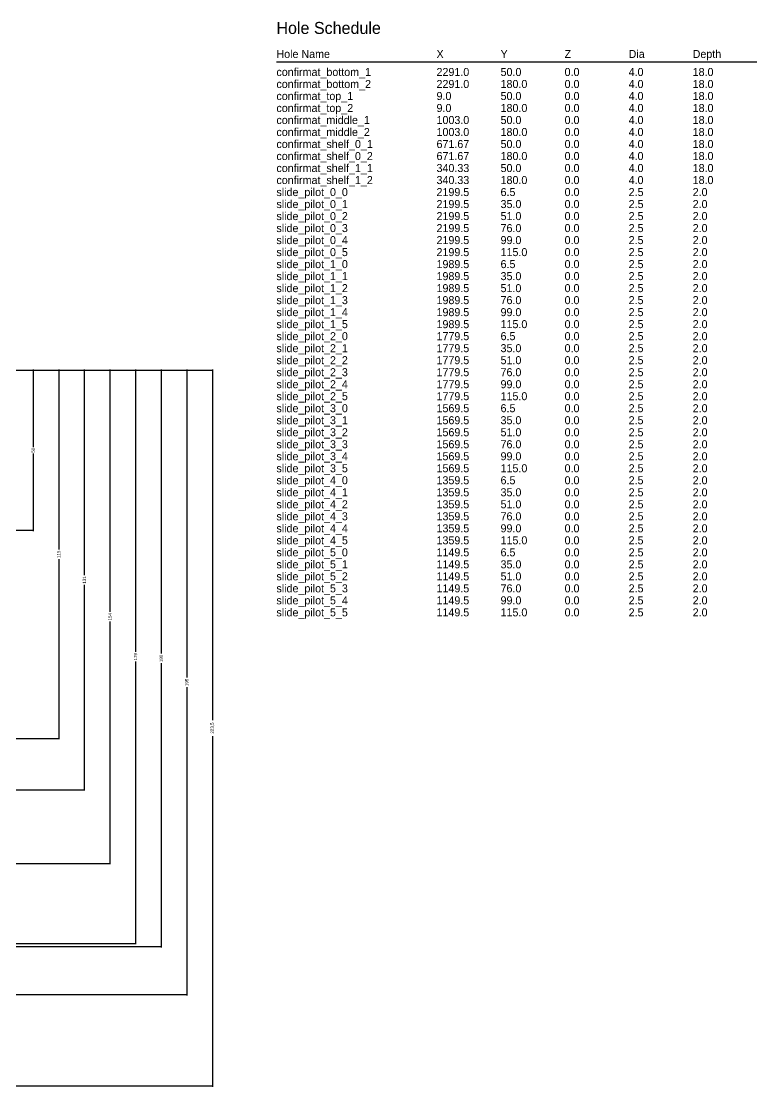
# Model space of a CAD drawing. Header units: millimetres. Extents: x -90 to 2551, y -195 to 364.
# Drawn here: x 2321.3 to 2551, y 6.2 to 338.9 of the extents above; entities that cross this region are included whole.
import ezdxf

# ---------------------------------------------------------------- set-up
doc = ezdxf.new("R2010")
doc.units = ezdxf.units.MM
doc.layers.add('ANNOTATION', color=7, linetype='Continuous')
doc.layers.add('DIMENSION', color=8, linetype='Continuous')
doc.dimstyles.get("Standard").update_dxf_attribs({"dimtxt": 2.5, "dimasz": 2.5, "dimexe": 1.25, "dimexo": 0.625, "dimtad": 1, "dimtxsty": 'Standard', "dimcen": 2.5, "dimazin": 3, "dimtfac": 1, "dimtmove": 0, "dimatfit": 3})

# ---------------------------------------------------------------- blocks, each defined once
blk = doc.blocks.new('_CLOSEDFILLED')
at = {"color": 0, "linetype": 'ByBlock'}
blk.add_solid([(-1, 0.2), (0, 0), (-1, -0.2)], dxfattribs=at)
blk = doc.blocks.new('*D33')
for p, q in [((2300, 230), (2325, 230)), ((2325, 230.25), (2325, 206)), ((2325, 204), (2325, 179.75)), ((2300, 180), (2325, 180))]:
    blk.add_line(p, q)
at = {"layer": 'Defpoints'}
for p in [(2300, 230), (2325, 230), (2300, 180)]:
    blk.add_point(p, dxfattribs=at)
at = {"layer": 'DIMENSION', "xscale": 0.25, "yscale": 0.25}
for p, rotation in [((2325, 230), 270), ((2325, 180), 90)]:
    blk.add_blockref('_CLOSEDFILLED', p, dxfattribs=dict(at, rotation=rotation))
at = {"layer": 'DIMENSION', "insert": (2325, 205), "char_height": 1, "attachment_point": 5, "rotation": 90}
blk.add_mtext('50', dxfattribs=at)
blk = doc.blocks.new('*D34')
for p, q in [((2300, 230), (2333, 230)), ((2333, 230.25), (2333, 174)), ((2333, 171), (2333, 114.75)), ((2300, 115), (2333, 115))]:
    blk.add_line(p, q)
at = {"layer": 'Defpoints'}
for p in [(2300, 230), (2333, 230), (2300, 115)]:
    blk.add_point(p, dxfattribs=at)
at = {"layer": 'DIMENSION', "xscale": 0.25, "yscale": 0.25}
for p, rotation in [((2333, 230), 270), ((2333, 115), 90)]:
    blk.add_blockref('_CLOSEDFILLED', p, dxfattribs=dict(at, rotation=rotation))
at = {"layer": 'DIMENSION', "insert": (2333, 172.5), "char_height": 1, "attachment_point": 5, "rotation": 90}
blk.add_mtext('115', dxfattribs=at)
blk = doc.blocks.new('*D35')
for p, q in [((2300, 230), (2341, 230)), ((2341, 230.25), (2341, 166)), ((2341, 163), (2341, 98.75)), ((2300, 99), (2341, 99))]:
    blk.add_line(p, q)
at = {"layer": 'Defpoints'}
for p in [(2300, 230), (2341, 230), (2300, 99)]:
    blk.add_point(p, dxfattribs=at)
at = {"layer": 'DIMENSION', "xscale": 0.25, "yscale": 0.25}
for p, rotation in [((2341, 230), 270), ((2341, 99), 90)]:
    blk.add_blockref('_CLOSEDFILLED', p, dxfattribs=dict(at, rotation=rotation))
at = {"layer": 'DIMENSION', "insert": (2341, 164.5), "char_height": 1, "attachment_point": 5, "rotation": 90}
blk.add_mtext('131', dxfattribs=at)
blk = doc.blocks.new('*D36')
for p, q in [((2300, 230), (2349, 230)), ((2349, 230.25), (2349, 154.5)), ((2349, 151.5), (2349, 75.75)), ((2300, 76), (2349, 76))]:
    blk.add_line(p, q)
at = {"layer": 'Defpoints'}
for p in [(2300, 230), (2349, 230), (2300, 76)]:
    blk.add_point(p, dxfattribs=at)
at = {"layer": 'DIMENSION', "xscale": 0.25, "yscale": 0.25}
for p, rotation in [((2349, 230), 270), ((2349, 76), 90)]:
    blk.add_blockref('_CLOSEDFILLED', p, dxfattribs=dict(at, rotation=rotation))
at = {"layer": 'DIMENSION', "insert": (2349, 153), "char_height": 1, "attachment_point": 5, "rotation": 90}
blk.add_mtext('154', dxfattribs=at)
blk = doc.blocks.new('*D37')
for p, q in [((2300, 230), (2357, 230)), ((2357, 230.25), (2357, 142)), ((2357, 139), (2357, 50.75)), ((2300, 51), (2357, 51))]:
    blk.add_line(p, q)
at = {"layer": 'Defpoints'}
for p in [(2300, 230), (2357, 230), (2300, 51)]:
    blk.add_point(p, dxfattribs=at)
at = {"layer": 'DIMENSION', "xscale": 0.25, "yscale": 0.25}
for p, rotation in [((2357, 230), 270), ((2357, 51), 90)]:
    blk.add_blockref('_CLOSEDFILLED', p, dxfattribs=dict(at, rotation=rotation))
at = {"layer": 'DIMENSION', "insert": (2357, 140.5), "char_height": 1, "attachment_point": 5, "rotation": 90}
blk.add_mtext('179', dxfattribs=at)
blk = doc.blocks.new('*D38')
for p, q in [((2300, 230), (2365, 230)), ((2365, 230.25), (2365, 141.5)), ((2365, 138.5), (2365, 49.75)), ((2300, 50), (2365, 50))]:
    blk.add_line(p, q)
at = {"layer": 'Defpoints'}
for p in [(2300, 230), (2365, 230), (2300, 50)]:
    blk.add_point(p, dxfattribs=at)
at = {"layer": 'DIMENSION', "xscale": 0.25, "yscale": 0.25}
for p, rotation in [((2365, 230), 270), ((2365, 50), 90)]:
    blk.add_blockref('_CLOSEDFILLED', p, dxfattribs=dict(at, rotation=rotation))
at = {"layer": 'DIMENSION', "insert": (2365, 140), "char_height": 1, "attachment_point": 5, "rotation": 90}
blk.add_mtext('180', dxfattribs=at)
blk = doc.blocks.new('*D39')
for p, q in [((2300, 230), (2373, 230)), ((2373, 230.25), (2373, 134)), ((2373, 131), (2373, 34.75)), ((2300, 35), (2373, 35))]:
    blk.add_line(p, q)
at = {"layer": 'Defpoints'}
for p in [(2300, 230), (2373, 230), (2300, 35)]:
    blk.add_point(p, dxfattribs=at)
at = {"layer": 'DIMENSION', "xscale": 0.25, "yscale": 0.25}
for p, rotation in [((2373, 230), 270), ((2373, 35), 90)]:
    blk.add_blockref('_CLOSEDFILLED', p, dxfattribs=dict(at, rotation=rotation))
at = {"layer": 'DIMENSION', "insert": (2373, 132.5), "char_height": 1, "attachment_point": 5, "rotation": 90}
blk.add_mtext('195', dxfattribs=at)
blk = doc.blocks.new('*D40')
for p, q in [((2300, 230), (2381, 230)), ((2381, 230.25), (2381, 120.75)), ((2381, 115.75), (2381, 6.25)), ((2300, 6.5), (2381, 6.5))]:
    blk.add_line(p, q)
at = {"layer": 'Defpoints'}
for p in [(2300, 230), (2381, 230), (2300, 6.5)]:
    blk.add_point(p, dxfattribs=at)
at = {"layer": 'DIMENSION', "xscale": 0.25, "yscale": 0.25}
for p, rotation in [((2381, 230), 270), ((2381, 6.5), 90)]:
    blk.add_blockref('_CLOSEDFILLED', p, dxfattribs=dict(at, rotation=rotation))
at = {"layer": 'DIMENSION', "insert": (2381, 118.25), "char_height": 1, "attachment_point": 5, "rotation": 90}
blk.add_mtext('223,5', dxfattribs=at)

msp = doc.modelspace()

# ---------------------------------------------------------------- linework, layer by layer
at = {"layer": 'ANNOTATION'}
msp.add_line((2401, 326.25), (2551, 326.25), dxfattribs=at)

# ---------------------------------------------------------------- texts
for s, height, p in [('Hole Schedule', 3.75, (2401, 335)), ('Hole Name', 2.5, (2401, 327.5)), ('X', 2.5, (2451, 327.5)), ('Y', 2.5, (2471, 327.5)), ('Z', 2.5, (2491, 327.5)), ('Dia', 2.5, (2511, 327.5)), ('Depth', 2.5, (2531, 327.5)), ('confirmat_bottom_1', 2.5, (2401, 321.875)), ('2291.0', 2.5, (2451, 321.875)), ('50.0', 2.5, (2471, 321.875)), ('0.0', 2.5, (2491, 321.875)), ('4.0', 2.5, (2511, 321.875)), ('18.0', 2.5, (2531, 321.875)), ('confirmat_bottom_2', 2.5, (2401, 318.125)), ('2291.0', 2.5, (2451, 318.125)), ('180.0', 2.5, (2471, 318.125)), ('0.0', 2.5, (2491, 318.125)), ('4.0', 2.5, (2511, 318.125)), ('18.0', 2.5, (2531, 318.125)), ('confirmat_top_1', 2.5, (2401, 314.375)), ('9.0', 2.5, (2451, 314.375)), ('50.0', 2.5, (2471, 314.375)), ('0.0', 2.5, (2491, 314.375)), ('4.0', 2.5, (2511, 314.375)), ('18.0', 2.5, (2531, 314.375)), ('confirmat_top_2', 2.5, (2401, 310.625)), ('9.0', 2.5, (2451, 310.625)), ('180.0', 2.5, (2471, 310.625)), ('0.0', 2.5, (2491, 310.625)), ('4.0', 2.5, (2511, 310.625)), ('18.0', 2.5, (2531, 310.625)), ('confirmat_middle_1', 2.5, (2401, 306.875)), ('1003.0', 2.5, (2451, 306.875)), ('50.0', 2.5, (2471, 306.875)), ('0.0', 2.5, (2491, 306.875)), ('4.0', 2.5, (2511, 306.875)), ('18.0', 2.5, (2531, 306.875)), ('confirmat_middle_2', 2.5, (2401, 303.125)), ('1003.0', 2.5, (2451, 303.125)), ('180.0', 2.5, (2471, 303.125)), ('0.0', 2.5, (2491, 303.125)), ('4.0', 2.5, (2511, 303.125)), ('18.0', 2.5, (2531, 303.125)), ('confirmat_shelf_0_1', 2.5, (2401, 299.375)), ('671.67', 2.5, (2451, 299.375)), ('50.0', 2.5, (2471, 299.375)), ('0.0', 2.5, (2491, 299.375)), ('4.0', 2.5, (2511, 299.375)), ('18.0', 2.5, (2531, 299.375)), ('confirmat_shelf_0_2', 2.5, (2401, 295.625)), ('671.67', 2.5, (2451, 295.625)), ('180.0', 2.5, (2471, 295.625)), ('0.0', 2.5, (2491, 295.625)), ('4.0', 2.5, (2511, 295.625)), ('18.0', 2.5, (2531, 295.625)), ('confirmat_shelf_1_1', 2.5, (2401, 291.875)), ('340.33', 2.5, (2451, 291.875)), ('50.0', 2.5, (2471, 291.875)), ('0.0', 2.5, (2491, 291.875)), ('4.0', 2.5, (2511, 291.875)), ('18.0', 2.5, (2531, 291.875)), ('confirmat_shelf_1_2', 2.5, (2401, 288.125)), ('340.33', 2.5, (2451, 288.125)), ('180.0', 2.5, (2471, 288.125)), ('0.0', 2.5, (2491, 288.125)), ('4.0', 2.5, (2511, 288.125)), ('18.0', 2.5, (2531, 288.125)), ('slide_pilot_0_0', 2.5, (2401, 284.375)), ('2199.5', 2.5, (2451, 284.375)), ('6.5', 2.5, (2471, 284.375)), ('0.0', 2.5, (2491, 284.375)), ('2.5', 2.5, (2511, 284.375)), ('2.0', 2.5, (2531, 284.375)), ('slide_pilot_0_1', 2.5, (2401, 280.625)), ('2199.5', 2.5, (2451, 280.625)), ('35.0', 2.5, (2471, 280.625)), ('0.0', 2.5, (2491, 280.625)), ('2.5', 2.5, (2511, 280.625)), ('2.0', 2.5, (2531, 280.625)), ('slide_pilot_0_2', 2.5, (2401, 276.875)), ('2199.5', 2.5, (2451, 276.875)), ('51.0', 2.5, (2471, 276.875)), ('0.0', 2.5, (2491, 276.875)), ('2.5', 2.5, (2511, 276.875)), ('2.0', 2.5, (2531, 276.875)), ('slide_pilot_0_3', 2.5, (2401, 273.125)), ('2199.5', 2.5, (2451, 273.125)), ('76.0', 2.5, (2471, 273.125)), ('0.0', 2.5, (2491, 273.125)), ('2.5', 2.5, (2511, 273.125)), ('2.0', 2.5, (2531, 273.125)), ('slide_pilot_0_4', 2.5, (2401, 269.375)), ('2199.5', 2.5, (2451, 269.375)), ('99.0', 2.5, (2471, 269.375)), ('0.0', 2.5, (2491, 269.375)), ('2.5', 2.5, (2511, 269.375)), ('2.0', 2.5, (2531, 269.375)), ('slide_pilot_0_5', 2.5, (2401, 265.625)), ('2199.5', 2.5, (2451, 265.625)), ('115.0', 2.5, (2471, 265.625)), ('0.0', 2.5, (2491, 265.625)), ('2.5', 2.5, (2511, 265.625)), ('2.0', 2.5, (2531, 265.625)), ('slide_pilot_1_0', 2.5, (2401, 261.875)), ('1989.5', 2.5, (2451, 261.875)), ('6.5', 2.5, (2471, 261.875)), ('0.0', 2.5, (2491, 261.875)), ('2.5', 2.5, (2511, 261.875)), ('2.0', 2.5, (2531, 261.875)), ('slide_pilot_1_1', 2.5, (2401, 258.125)), ('1989.5', 2.5, (2451, 258.125)), ('35.0', 2.5, (2471, 258.125)), ('0.0', 2.5, (2491, 258.125)), ('2.5', 2.5, (2511, 258.125)), ('2.0', 2.5, (2531, 258.125)), ('slide_pilot_1_2', 2.5, (2401, 254.375)), ('1989.5', 2.5, (2451, 254.375)), ('51.0', 2.5, (2471, 254.375)), ('0.0', 2.5, (2491, 254.375)), ('2.5', 2.5, (2511, 254.375)), ('2.0', 2.5, (2531, 254.375)), ('slide_pilot_1_3', 2.5, (2401, 250.625)), ('1989.5', 2.5, (2451, 250.625)), ('76.0', 2.5, (2471, 250.625)), ('0.0', 2.5, (2491, 250.625)), ('2.5', 2.5, (2511, 250.625)), ('2.0', 2.5, (2531, 250.625)), ('slide_pilot_1_4', 2.5, (2401, 246.875)), ('1989.5', 2.5, (2451, 246.875)), ('99.0', 2.5, (2471, 246.875)), ('0.0', 2.5, (2491, 246.875)), ('2.5', 2.5, (2511, 246.875)), ('2.0', 2.5, (2531, 246.875)), ('slide_pilot_1_5', 2.5, (2401, 243.125)), ('1989.5', 2.5, (2451, 243.125)), ('115.0', 2.5, (2471, 243.125)), ('0.0', 2.5, (2491, 243.125)), ('2.5', 2.5, (2511, 243.125)), ('2.0', 2.5, (2531, 243.125)), ('slide_pilot_2_0', 2.5, (2401, 239.375)), ('1779.5', 2.5, (2451, 239.375)), ('6.5', 2.5, (2471, 239.375)), ('0.0', 2.5, (2491, 239.375)), ('2.5', 2.5, (2511, 239.375)), ('2.0', 2.5, (2531, 239.375)), ('slide_pilot_2_1', 2.5, (2401, 235.625)), ('1779.5', 2.5, (2451, 235.625)), ('35.0', 2.5, (2471, 235.625)), ('0.0', 2.5, (2491, 235.625)), ('2.5', 2.5, (2511, 235.625)), ('2.0', 2.5, (2531, 235.625)), ('slide_pilot_2_2', 2.5, (2401, 231.875)), ('1779.5', 2.5, (2451, 231.875)), ('51.0', 2.5, (2471, 231.875)), ('0.0', 2.5, (2491, 231.875)), ('2.5', 2.5, (2511, 231.875)), ('2.0', 2.5, (2531, 231.875)), ('slide_pilot_2_3', 2.5, (2401, 228.125)), ('1779.5', 2.5, (2451, 228.125)), ('76.0', 2.5, (2471, 228.125)), ('0.0', 2.5, (2491, 228.125)), ('2.5', 2.5, (2511, 228.125)), ('2.0', 2.5, (2531, 228.125)), ('slide_pilot_2_4', 2.5, (2401, 224.375)), ('1779.5', 2.5, (2451, 224.375)), ('99.0', 2.5, (2471, 224.375)), ('0.0', 2.5, (2491, 224.375)), ('2.5', 2.5, (2511, 224.375)), ('2.0', 2.5, (2531, 224.375)), ('slide_pilot_2_5', 2.5, (2401, 220.625)), ('1779.5', 2.5, (2451, 220.625)), ('115.0', 2.5, (2471, 220.625)), ('0.0', 2.5, (2491, 220.625)), ('2.5', 2.5, (2511, 220.625)), ('2.0', 2.5, (2531, 220.625)), ('slide_pilot_3_0', 2.5, (2401, 216.875)), ('1569.5', 2.5, (2451, 216.875)), ('6.5', 2.5, (2471, 216.875)), ('0.0', 2.5, (2491, 216.875)), ('2.5', 2.5, (2511, 216.875)), ('2.0', 2.5, (2531, 216.875)), ('slide_pilot_3_1', 2.5, (2401, 213.125)), ('1569.5', 2.5, (2451, 213.125)), ('35.0', 2.5, (2471, 213.125)), ('0.0', 2.5, (2491, 213.125)), ('2.5', 2.5, (2511, 213.125)), ('2.0', 2.5, (2531, 213.125)), ('slide_pilot_3_2', 2.5, (2401, 209.375)), ('1569.5', 2.5, (2451, 209.375)), ('51.0', 2.5, (2471, 209.375)), ('0.0', 2.5, (2491, 209.375)), ('2.5', 2.5, (2511, 209.375)), ('2.0', 2.5, (2531, 209.375)), ('slide_pilot_3_3', 2.5, (2401, 205.625)), ('1569.5', 2.5, (2451, 205.625)), ('76.0', 2.5, (2471, 205.625)), ('0.0', 2.5, (2491, 205.625)), ('2.5', 2.5, (2511, 205.625)), ('2.0', 2.5, (2531, 205.625)), ('slide_pilot_3_4', 2.5, (2401, 201.875)), ('1569.5', 2.5, (2451, 201.875)), ('99.0', 2.5, (2471, 201.875)), ('0.0', 2.5, (2491, 201.875)), ('2.5', 2.5, (2511, 201.875)), ('2.0', 2.5, (2531, 201.875)), ('slide_pilot_3_5', 2.5, (2401, 198.125)), ('1569.5', 2.5, (2451, 198.125)), ('115.0', 2.5, (2471, 198.125)), ('0.0', 2.5, (2491, 198.125)), ('2.5', 2.5, (2511, 198.125)), ('2.0', 2.5, (2531, 198.125)), ('slide_pilot_4_0', 2.5, (2401, 194.375)), ('1359.5', 2.5, (2451, 194.375)), ('6.5', 2.5, (2471, 194.375)), ('0.0', 2.5, (2491, 194.375)), ('2.5', 2.5, (2511, 194.375)), ('2.0', 2.5, (2531, 194.375)), ('slide_pilot_4_1', 2.5, (2401, 190.625)), ('1359.5', 2.5, (2451, 190.625)), ('35.0', 2.5, (2471, 190.625)), ('0.0', 2.5, (2491, 190.625)), ('2.5', 2.5, (2511, 190.625)), ('2.0', 2.5, (2531, 190.625)), ('slide_pilot_4_2', 2.5, (2401, 186.875)), ('1359.5', 2.5, (2451, 186.875)), ('51.0', 2.5, (2471, 186.875)), ('0.0', 2.5, (2491, 186.875)), ('2.5', 2.5, (2511, 186.875)), ('2.0', 2.5, (2531, 186.875)), ('slide_pilot_4_3', 2.5, (2401, 183.125)), ('1359.5', 2.5, (2451, 183.125)), ('76.0', 2.5, (2471, 183.125)), ('0.0', 2.5, (2491, 183.125)), ('2.5', 2.5, (2511, 183.125)), ('2.0', 2.5, (2531, 183.125)), ('slide_pilot_4_4', 2.5, (2401, 179.375)), ('1359.5', 2.5, (2451, 179.375)), ('99.0', 2.5, (2471, 179.375)), ('0.0', 2.5, (2491, 179.375)), ('2.5', 2.5, (2511, 179.375)), ('2.0', 2.5, (2531, 179.375)), ('slide_pilot_4_5', 2.5, (2401, 175.625)), ('1359.5', 2.5, (2451, 175.625)), ('115.0', 2.5, (2471, 175.625)), ('0.0', 2.5, (2491, 175.625)), ('2.5', 2.5, (2511, 175.625)), ('2.0', 2.5, (2531, 175.625)), ('slide_pilot_5_0', 2.5, (2401, 171.875)), ('1149.5', 2.5, (2451, 171.875)), ('6.5', 2.5, (2471, 171.875)), ('0.0', 2.5, (2491, 171.875)), ('2.5', 2.5, (2511, 171.875)), ('2.0', 2.5, (2531, 171.875)), ('slide_pilot_5_1', 2.5, (2401, 168.125)), ('1149.5', 2.5, (2451, 168.125)), ('35.0', 2.5, (2471, 168.125)), ('0.0', 2.5, (2491, 168.125)), ('2.5', 2.5, (2511, 168.125)), ('2.0', 2.5, (2531, 168.125)), ('slide_pilot_5_2', 2.5, (2401, 164.375)), ('1149.5', 2.5, (2451, 164.375)), ('51.0', 2.5, (2471, 164.375)), ('0.0', 2.5, (2491, 164.375)), ('2.5', 2.5, (2511, 164.375)), ('2.0', 2.5, (2531, 164.375)), ('slide_pilot_5_3', 2.5, (2401, 160.625)), ('1149.5', 2.5, (2451, 160.625)), ('76.0', 2.5, (2471, 160.625)), ('0.0', 2.5, (2491, 160.625)), ('2.5', 2.5, (2511, 160.625)), ('2.0', 2.5, (2531, 160.625)), ('slide_pilot_5_4', 2.5, (2401, 156.875)), ('1149.5', 2.5, (2451, 156.875)), ('99.0', 2.5, (2471, 156.875)), ('0.0', 2.5, (2491, 156.875)), ('2.5', 2.5, (2511, 156.875)), ('2.0', 2.5, (2531, 156.875)), ('slide_pilot_5_5', 2.5, (2401, 153.125)), ('1149.5', 2.5, (2451, 153.125)), ('115.0', 2.5, (2471, 153.125)), ('0.0', 2.5, (2491, 153.125)), ('2.5', 2.5, (2511, 153.125)), ('2.0', 2.5, (2531, 153.125))]:
    msp.add_text(s, height=height, dxfattribs=at).set_placement(p)

# ---------------------------------------------------------------- dimensions: what is measured, and where the dimension line sits
at = {"layer": 'DIMENSION'}
for base, p2, picture, middle in [((2325, 230), (2300, 180), '*D33', (2325, 205)), ((2333, 230), (2300, 115), '*D34', (2333, 172.5)), ((2341, 230), (2300, 99), '*D35', (2341, 164.5)), ((2349, 230), (2300, 76), '*D36', (2349, 153)), ((2357, 230), (2300, 51), '*D37', (2357, 140.5)), ((2365, 230), (2300, 50), '*D38', (2365, 140)), ((2373, 230), (2300, 35), '*D39', (2373, 132.5)), ((2381, 230), (2300, 6.5), '*D40', (2381, 118.25))]:
    dim = msp.add_linear_dim(base=base, p1=(2300, 230), p2=p2, angle=90, dimstyle='Standard', dxfattribs=at)
    dim.commit()
    dim.dimension.update_dxf_attribs({"geometry": picture, "text_midpoint": middle})

doc.saveas('drawing.dxf')
